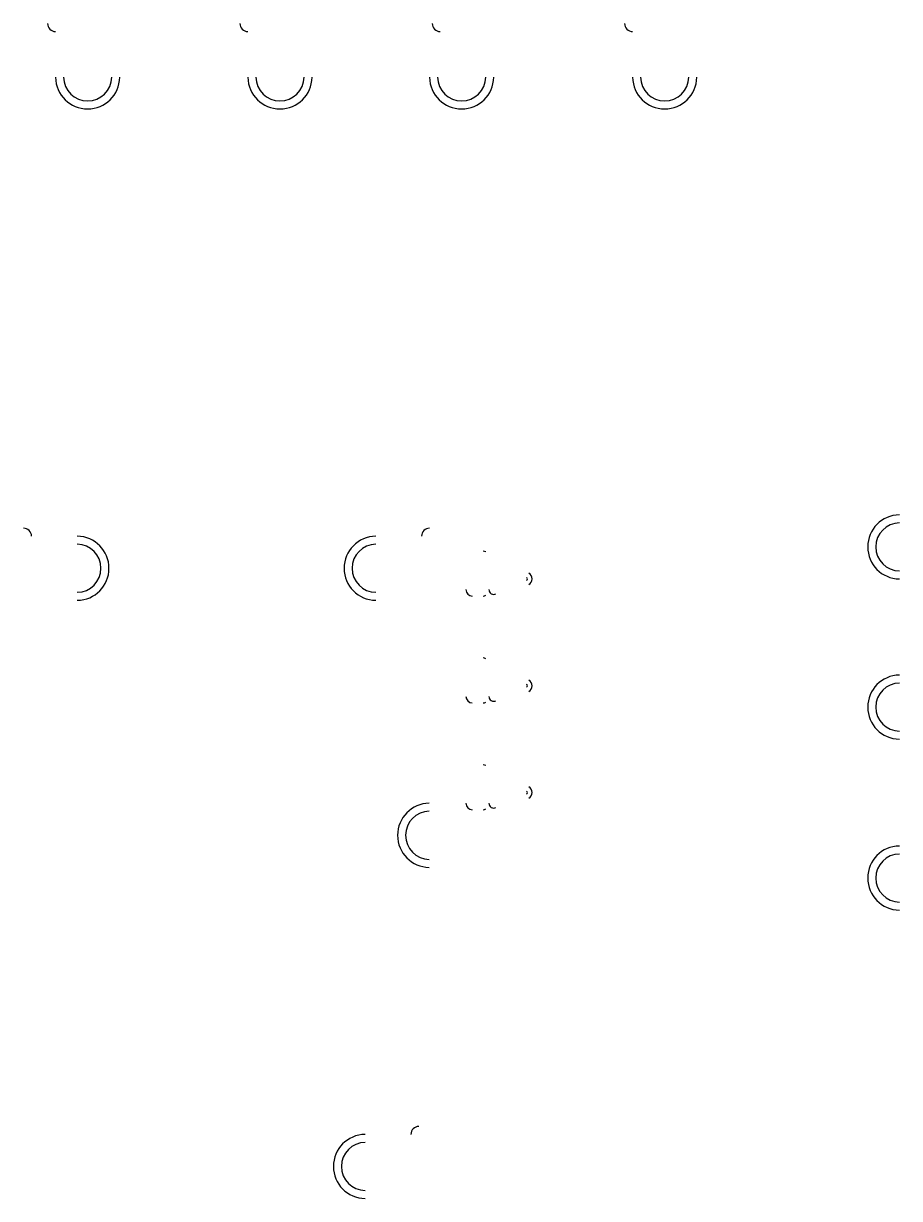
# Model space of a CAD drawing. Header units: metres. Extents: x -641 to 2745, y -1284 to 599.
# Drawn here: x -641 to -559, y -541 to -431 of the extents above; entities that cross this region are included whole.
import ezdxf

# ---------------------------------------------------------------- set-up
doc = ezdxf.new("R2010")
doc.units = ezdxf.units.M

msp = doc.modelspace()

# ---------------------------------------------------------------- linework, layer by layer
for centre, radius, start, end in [((-638, -431), 0.75, 180, 270), ((-620, -431), 0.75, 180, 270), ((-602, -431), 0.75, 180, 270), ((-584, -431), 0.75, 180, 270), ((-635, -436), 3, 180.6917, 359.3083), ((-635, -436), 2.25, 180.6917, 359.3083), ((-617, -436), 3, 180.6917, 359.3083), ((-617, -436), 2.25, 180.6917, 359.3083), ((-600, -436), 3, 180.6917, 359.3083), ((-600, -436), 2.25, 180.6917, 359.3083), ((-581, -436), 3, 180.6917, 359.3083), ((-581, -436), 2.25, 180.6917, 359.3083), ((-559, -480), 3, 90.6917, 269.3083), ((-641, -479), 0.75, 0, 90), ((-603, -479), 0.75, 90, 180), ((-559, -480), 2.25, 90.6917, 269.3083), ((-636, -482), 3, 270.6917, 89.3083), ((-608, -482), 3, 90.6917, 269.3083), ((-636, -482), 2.25, 270.6917, 89.3083), ((-608, -482), 2.25, 90.6917, 269.3083), ((-598, -481), 0.6, 62.4616, 90), ((-594, -483), 0.15, 297.6243, 62.5747), ((-594, -483), 0.6, 297.6243, 62.5747), ((-599, -484), 0.6, 180, 270), ((-598, -484), 0.6, 270, 297.4814), ((-597, -484), 0.45, 180, 297.4525), ((-598, -491), 0.6, 62.4616, 90), ((-594, -493), 0.6, 297.6243, 62.5747), ((-559, -495), 3, 90.6917, 269.3083), ((-559, -495), 2.25, 90.6917, 269.3083), ((-594, -493), 0.15, 297.6243, 62.5747), ((-599, -494), 0.6, 180, 270), ((-598, -494), 0.6, 270, 297.4814), ((-597, -494), 0.45, 180, 297.4525), ((-598, -501), 0.6, 62.4616, 90), ((-594, -503), 0.6, 297.6243, 62.5747), ((-594, -503), 0.15, 297.6243, 62.5747), ((-603, -507), 3, 90.6917, 269.3083), ((-603, -507), 2.25, 90.6917, 269.3083), ((-599, -504), 0.6, 180, 270), ((-598, -504), 0.6, 270, 297.4814), ((-597, -504), 0.45, 180, 297.4525), ((-559, -511), 3, 90.6917, 269.3083), ((-559, -511), 2.25, 90.6917, 269.3083), ((-604, -535), 0.75, 90, 180), ((-609, -538), 3, 90.6917, 269.3083), ((-609, -538), 2.25, 90.6917, 269.3083)]:
    msp.add_arc(centre, radius, start, end)

doc.saveas('drawing.dxf')
